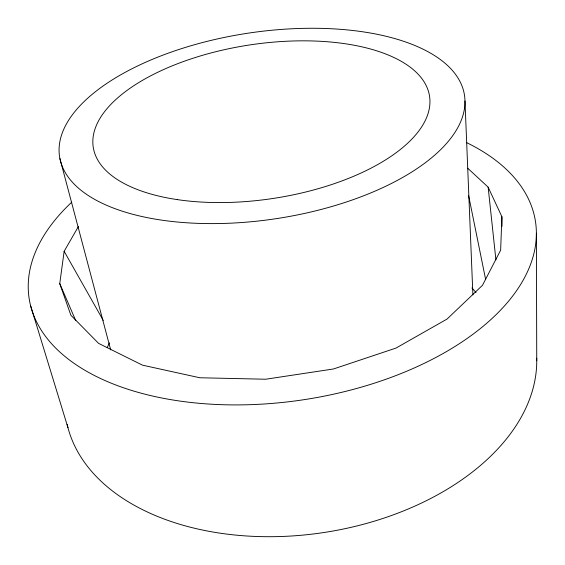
<?xml version="1.0" encoding="UTF-8"?>
<svg xmlns="http://www.w3.org/2000/svg" width="565" height="565" viewBox="0 0 565 565"><rect width="100%" height="100%" fill="white"/><g stroke="black" fill="none" stroke-linecap="round" stroke-linejoin="round"><path stroke-width="0.85" d="M467.721 168.229L488.139 187.156L501.897 216.727L500.639 250.182L482.489 285.29L447.035 319.07L395.987 348.082L333.477 368.973L265.705 379.228L199.812 377.759L142.465 365.152L98.593 343.372L70.865 315.206L59.756 283.623L64.142 251.298L78.471 226.431M107.23 347.56L109.441 342.835M471.923 287.995L476.02 292.493M64.142 251.298L103.254 320.412M59.756 283.623L75.738 320.588M30.694 306.018L67.962 427.691M59.939 158.631L110.698 349.947M468.646 195.751L485.66 279.604M488.139 187.156L495.915 259.858M464.974 100.966A204.763 93.797 -8.6 0 1 162.134 220.202A204.763 93.797 -8.6 0 1 158.998 56.655A204.763 93.797 -8.6 0 1 464.974 100.966L472.898 294.902M501.897 216.727L502.002 226.431M536.376 233.218L536.75 360.753M466.52 142.585A256.072 141.391 -8.6 0 1 470.151 336.302A256.072 141.391 -8.6 0 1 125.268 388.381A256.072 141.391 -8.6 0 1 71.734 202.199M536.708 358.175A237.583 152.465 -8.6 0 1 319.854 533.113A237.583 152.465 -8.6 0 1 67.15 424.372M177.248 199.607A170.065 77.638 -8.6 0 0 429.951 101.552A170.065 77.638 -8.6 0 0 176.993 63.951A170.065 77.638 -8.6 0 0 177.248 199.607"/></g></svg>
